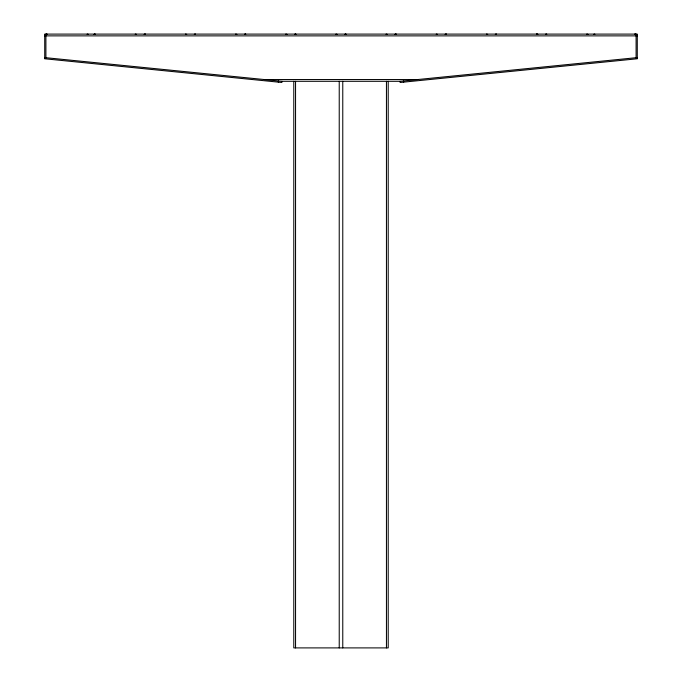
<?xml version="1.0" encoding="UTF-8"?>
<svg xmlns="http://www.w3.org/2000/svg" width="682" height="682" viewBox="0 0 682 682"><rect width="100%" height="100%" fill="white"/><g stroke="black" fill="none" stroke-linecap="round" stroke-linejoin="round"><path stroke-width="1.02" d="M45.907 57.527L44.722 57.527L44.611 58.763L281.862 82.488L281.981 81.311L400.019 81.311L637.278 57.586L637.389 58.763L400.138 82.488L400.019 81.311M278.341 82.138L278.461 80.962M45.327 36.461L44.722 36.461L45.413 34.791M46.18 34.279L47.084 34.45M94.278 34.279L95.182 34.45M144.141 34.432A2.361 2.361 0 0 1 144.448 34.279L145.351 34.45M194.617 34.279L195.521 34.45M244.778 34.279L245.682 34.45M294.948 34.279L295.852 34.45M345.109 34.279L346.013 34.45M395.279 34.279L396.182 34.45M445.448 34.279L446.352 34.45M495.609 34.279L496.513 34.45M545.779 34.279L546.683 34.45M244.471 34.432A2.361 2.361 0 0 1 245.682 34.1L245.571 34.1M446.258 34.1L446.352 34.1A2.361 2.361 0 0 0 445.133 34.432M593.553 34.45A2.361 2.361 0 0 1 594.781 34.1L594.781 34.45M195.521 34.1L195.521 34.1A2.361 2.361 0 0 0 194.302 34.432M47.084 34.1L47.084 34.1A2.361 2.361 0 0 0 45.873 34.432M396.097 34.1L396.182 34.1A2.361 2.361 0 0 0 394.972 34.432M145.257 34.1L145.351 34.1A2.361 2.361 0 0 0 144.448 34.279M345.927 34.1L346.013 34.1A2.361 2.361 0 0 0 344.802 34.432M546.683 34.1L546.683 34.1A2.361 2.361 0 0 0 545.472 34.432M95.079 34.1L95.182 34.1A2.361 2.361 0 0 0 93.971 34.432M295.749 34.1L295.852 34.1A2.361 2.361 0 0 0 294.633 34.432M496.513 34.1L496.513 34.1A2.361 2.361 0 0 0 495.303 34.432M44.722 35.873L637.278 35.873M636.673 36.461L637.278 36.461L636.587 34.791M636.093 57.527L637.278 57.527M46.214 57.706L44.722 57.706L44.722 34.1L637.278 34.1L637.278 57.706L635.786 57.706M264.275 79.547L417.725 79.547M636.127 34.432A2.361 2.361 0 0 0 634.916 34.1L634.916 34.45M634.976 34.1L635.82 34.279M537.876 34.45A2.361 2.361 0 0 0 536.649 34.1L536.649 34.45M536.649 34.1L536.649 34.1A2.361 2.361 0 0 1 537.552 34.279M487.715 34.45A2.361 2.361 0 0 0 486.479 34.1L486.479 34.45M437.546 34.45A2.361 2.361 0 0 0 436.318 34.1L436.318 34.45M387.376 34.45A2.361 2.361 0 0 0 386.148 34.1L386.148 34.45M337.215 34.45A2.361 2.361 0 0 0 335.987 34.1L335.987 34.45M287.045 34.45A2.361 2.361 0 0 0 285.818 34.1L285.818 34.45M236.884 34.45A2.361 2.361 0 0 0 235.648 34.1L235.648 34.45M88.447 34.45A2.361 2.361 0 0 0 87.219 34.1L87.219 34.45M44.722 57.586L281.981 81.311M403.539 80.962L403.659 82.138M636.093 34.1L636.093 57.706M586.818 34.45L586.818 34.1A2.361 2.361 0 0 1 588.046 34.45M388.211 81.311L388.211 647.9L293.789 647.9L293.789 81.311M386.447 81.311L386.447 647.9M342.773 81.311L342.773 647.9M339.227 81.311L339.227 647.9M295.553 81.311L295.553 647.9M185.487 34.45L185.487 34.1A2.361 2.361 0 0 1 186.715 34.45M135.317 34.45L135.317 34.1A2.361 2.361 0 0 1 136.545 34.45M45.907 34.1L45.907 57.706M636.664 34.876A2.361 2.361 0 0 1 637.278 36.461M44.722 36.461A2.361 2.361 0 0 1 45.336 34.876"/></g></svg>
